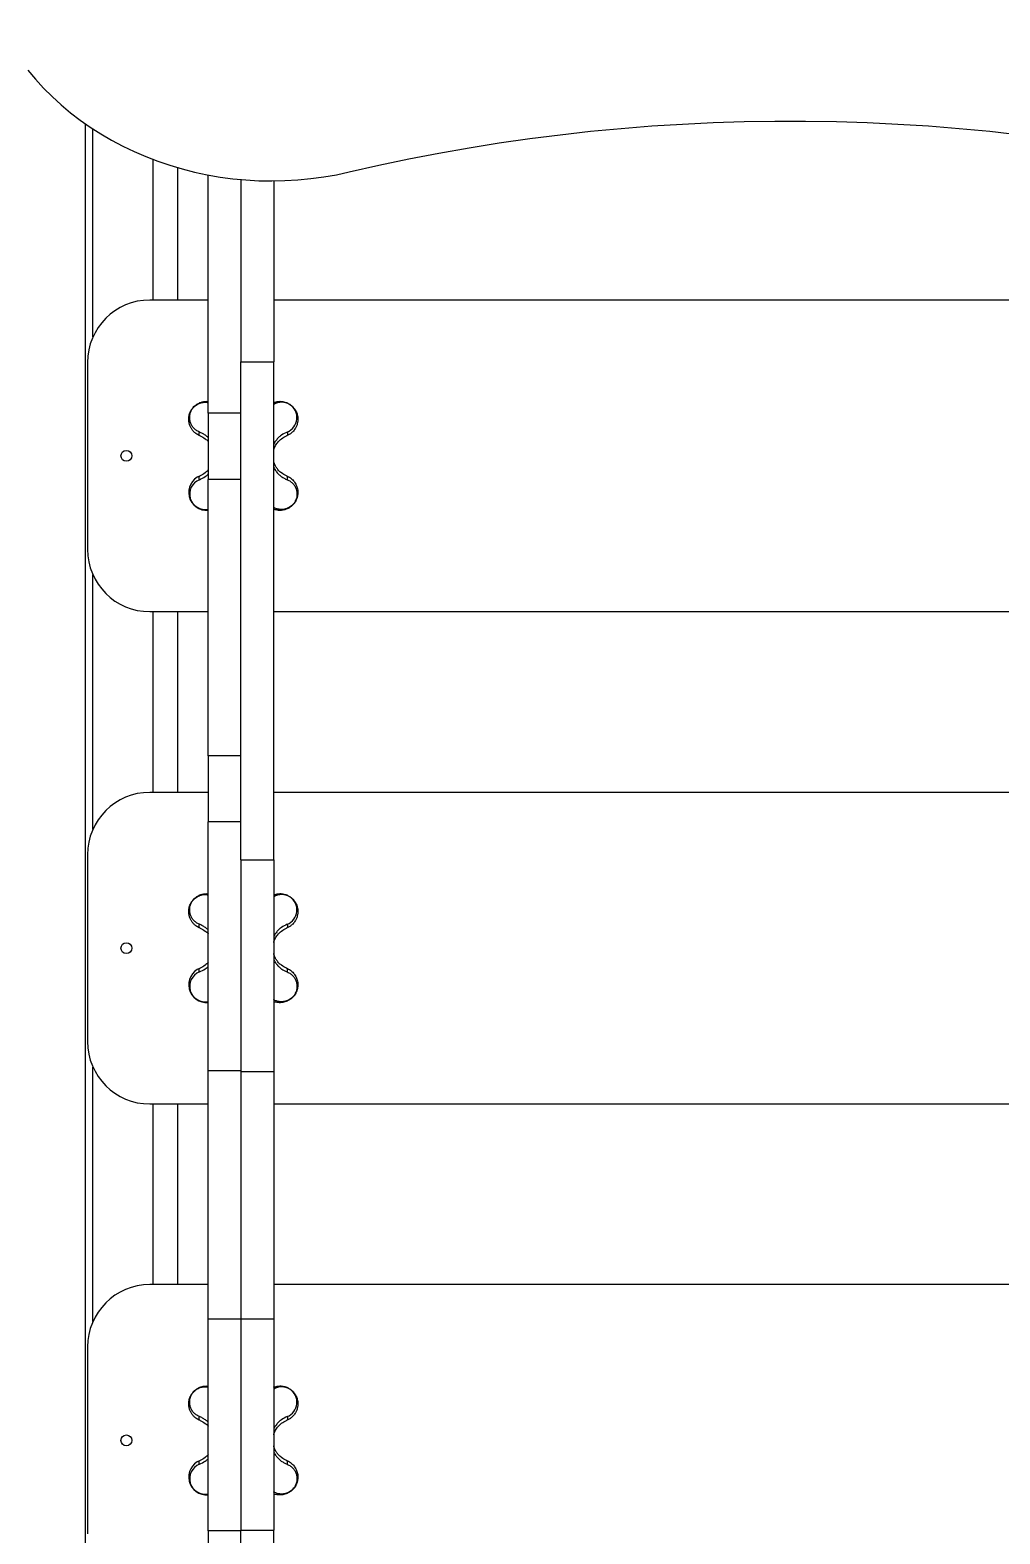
# Model space of a CAD drawing. Header units: millimetres. Extents: x -4714 to 4317, y -5309 to 4445.
# Drawn here: x -1679 to -1057, y 998 to 1963 of the extents above; entities that cross this region are included whole.
import ezdxf

# ---------------------------------------------------------------- set-up
doc = ezdxf.new("R2010")
doc.units = ezdxf.units.MM
doc.layers.add('DIKOM_РАЗМЕР_ЗОНА', color=7, linetype='Continuous')
doc.layers.add('DIKOM_РАЗМЕР_ОБЪЕКТА', color=7, linetype='Continuous')
doc.styles.add('style1', font='arial.ttf', dxfattribs={"width": 0.8})
doc.dimstyles.new('1-50', dxfattribs={"dimtxt": 300, "dimasz": 200, "dimexe": 100, "dimexo": 0, "dimgap": 100, "dimtad": 1, "dimtxsty": 'style1', "dimcen": 200, "dimclrd": 7, "dimclre": 7, "dimclrt": 7, "dimadec": 1, "dimazin": 2, "dimtfac": 1, "dimtmove": 0, "dimatfit": 2, "dimfxl": 0, "dimlwd": 25, "dimlwe": 18, "dimarcsym": 0})

# ---------------------------------------------------------------- blocks, each defined once
blk = doc.blocks.new('*D10')
at = {"layer": 'Defpoints', "color": 0, "transparency": 16777216}
for p in [(-1334.37, 2936.15), (2515.66, 2936.15), (919.63, -2455.27)]:
    blk.add_point(p, dxfattribs=at)
at = {"layer": 'DIKOM_РАЗМЕР_ОБЪЕКТА', "color": 7, "lineweight": 18, "transparency": 16777216}
for p, q in [((-1334.37, 2936.15), (2615.66, 2936.15)), ((919.63, -2455.27), (2615.66, -2455.27))]:
    blk.add_line(p, q, dxfattribs=at)
at = {"layer": 'DIKOM_РАЗМЕР_ОБЪЕКТА', "color": 7, "lineweight": 25, "transparency": 16777216}
blk.add_line((2515.66, -2255.27), (2515.66, 2736.15), dxfattribs=at)
at = {"layer": 'DIKOM_РАЗМЕР_ОБЪЕКТА', "color": 7, "transparency": 16777216}
for points in [[(2482.33, 2736.15), (2548.99, 2736.15), (2515.66, 2936.15)], [(2482.33, -2255.27), (2548.99, -2255.27), (2515.66, -2455.27)]]:
    blk.add_solid(points, dxfattribs=at)
at = {"layer": 'DIKOM_РАЗМЕР_ОБЪЕКТА', "color": 7, "transparency": 16777216, "insert": (2262.49, 113.05), "char_height": 300, "attachment_point": 5, "rotation": 90, "style": 'style1'}
blk.add_mtext('5400', dxfattribs=at)
blk = doc.blocks.new('*D11')
at = {"layer": 'Defpoints', "color": 0, "transparency": 16777216}
for p in [(-3233.94, 2386.83), (1916.13, -344.85), (1916.13, -3165.52)]:
    blk.add_point(p, dxfattribs=at)
at = {"layer": 'DIKOM_РАЗМЕР_ОБЪЕКТА', "color": 7, "lineweight": 18, "transparency": 16777216}
for p, q in [((-3233.94, 2386.83), (-3233.94, -3265.52)), ((1916.13, -344.85), (1916.13, -3265.52))]:
    blk.add_line(p, q, dxfattribs=at)
at = {"layer": 'DIKOM_РАЗМЕР_ОБЪЕКТА', "color": 7, "lineweight": 25, "transparency": 16777216}
blk.add_line((-3033.94, -3165.52), (1716.13, -3165.52), dxfattribs=at)
at = {"layer": 'DIKOM_РАЗМЕР_ОБЪЕКТА', "color": 7, "transparency": 16777216}
for points in [[(-3033.94, -3132.18), (-3033.94, -3198.85), (-3233.94, -3165.52)], [(1716.13, -3132.18), (1716.13, -3198.85), (1916.13, -3165.52)]]:
    blk.add_solid(points, dxfattribs=at)
at = {"layer": 'DIKOM_РАЗМЕР_ОБЪЕКТА', "color": 7, "transparency": 16777216, "insert": (-1591.87, -2912.35), "char_height": 300, "attachment_point": 5, "style": 'style1'}
blk.add_mtext('5150', dxfattribs=at)
blk = doc.blocks.new('*D13')
at = {"layer": 'Defpoints', "color": 0, "transparency": 16777216}
for p in [(-4713.98, 1562.97), (3408.13, -3354.85), (3408.13, -5209.38)]:
    blk.add_point(p, dxfattribs=at)
at = {"layer": 'DIKOM_РАЗМЕР_ЗОНА', "color": 7, "lineweight": 18, "transparency": 16777216}
for p, q in [((-4713.98, 1562.97), (-4713.98, -5309.38)), ((3408.13, -3354.85), (3408.13, -5309.38))]:
    blk.add_line(p, q, dxfattribs=at)
at = {"layer": 'DIKOM_РАЗМЕР_ЗОНА', "color": 7, "lineweight": 25, "transparency": 16777216}
blk.add_line((-4513.98, -5209.38), (3208.13, -5209.38), dxfattribs=at)
at = {"layer": 'DIKOM_РАЗМЕР_ЗОНА', "color": 7, "transparency": 16777216}
for points in [[(-4513.98, -5176.04), (-4513.98, -5242.71), (-4713.98, -5209.38)], [(3208.13, -5176.04), (3208.13, -5242.71), (3408.13, -5209.38)]]:
    blk.add_solid(points, dxfattribs=at)
at = {"layer": 'DIKOM_РАЗМЕР_ЗОНА', "color": 7, "transparency": 16777216, "insert": (-658.91, -4956.21), "char_height": 300, "attachment_point": 5, "style": 'style1'}
blk.add_mtext('8150', dxfattribs=at)

msp = doc.modelspace()

# ---------------------------------------------------------------- linework, layer by layer
at = {"color": 7, "linetype": 'Continuous', "lineweight": 15}
for p, q in [((-1643.868, 1902.849), (-1643.868, 504.312)), ((-1638.868, 1766.008), (-1638.868, 1899.457)), ((-1600.37, 1879.919), (-1600.37, 1789.645)), ((-1584.37, 1789.645), (-1584.37, 1874.588)), ((-1564.868, 1717.092), (-1564.868, 1869.935)), ((-1543.868, 1867.007), (-1543.868, 1750.063)), ((-1522.868, 1866.129), (-1522.868, 1750.063)), ((-1564.868, 1789.645), (-1602.368, 1789.645)), ((-864.868, 1789.645), (-1522.868, 1789.645)), ((-1642.368, 1749.645), (-1642.368, 1629.645)), ((-1543.868, 1750.063), (-1522.868, 1750.063)), ((-1543.868, 1430.285), (-1543.868, 1750.063)), ((-1522.868, 1430.285), (-1522.868, 1750.063)), ((-1565.868, 1724.645), (-1564.868, 1724.496)), ((-1543.868, 1717.092), (-1564.868, 1717.092)), ((-1564.868, 1717.092), (-1564.868, 1674.463)), ((-1543.868, 1674.463), (-1564.868, 1674.463)), ((-1564.868, 1497.102), (-1564.868, 1674.463)), ((-1638.868, 1450.008), (-1638.868, 1613.282)), ((-1602.368, 1589.645), (-1564.868, 1589.645)), ((-1600.37, 1589.645), (-1600.37, 1473.645)), ((-1584.37, 1473.645), (-1584.37, 1589.645)), ((-1522.868, 1589.645), (-864.868, 1589.645)), ((-1543.868, 1497.102), (-1564.868, 1497.102)), ((-1564.868, 1497.102), (-1564.868, 1454.642)), ((-1564.868, 1473.645), (-1602.368, 1473.645)), ((-864.868, 1473.645), (-1522.868, 1473.645)), ((-1543.868, 1454.642), (-1564.868, 1454.642)), ((-1564.868, 1294.899), (-1564.868, 1454.642)), ((-1642.368, 1433.645), (-1642.368, 1313.645)), ((-1543.868, 1430.285), (-1522.868, 1430.285)), ((-1543.868, 1430.285), (-1543.868, 1294.5)), ((-1522.868, 1430.285), (-1522.868, 1294.5)), ((-1565.868, 1408.645), (-1564.868, 1408.496)), ((-1638.868, 1134.008), (-1638.868, 1297.282)), ((-1543.868, 1294.899), (-1564.868, 1294.899)), ((-1564.868, 1135.404), (-1564.868, 1294.899)), ((-1543.868, 1294.5), (-1522.868, 1294.5)), ((-1543.868, 1294.5), (-1543.868, 1135.803)), ((-1522.868, 1294.5), (-1522.868, 1135.803)), ((-1602.368, 1273.645), (-1564.868, 1273.645)), ((-1600.37, 1273.645), (-1600.37, 1157.645)), ((-1584.37, 1157.645), (-1584.37, 1273.645)), ((-1522.868, 1273.645), (-864.868, 1273.645)), ((-1564.868, 1157.645), (-1602.368, 1157.645)), ((-864.868, 1157.645), (-1522.868, 1157.645)), ((-1543.868, 1135.404), (-1564.868, 1135.404)), ((-1564.868, 999.62), (-1564.868, 1135.404)), ((-1543.868, 1135.803), (-1522.868, 1135.803)), ((-1543.868, 1135.803), (-1543.868, 1000.086)), ((-1522.868, 1135.803), (-1522.868, 1000.086)), ((-1642.368, 1117.645), (-1642.368, 997.645)), ((-1565.868, 1092.645), (-1564.868, 1092.496)), ((-1543.868, 999.62), (-1564.868, 999.62)), ((-1564.868, 999.62), (-1564.868, 974.927)), ((-1543.868, 1000.086), (-1522.868, 1000.086)), ((-1543.868, 680.308), (-1543.868, 1000.086)), ((-1522.868, 680.308), (-1522.868, 1000.086))]:
    msp.add_line(p, q, dxfattribs=at)
at = {"color": 7, "linetype": 'Continuous', "lineweight": 15, "flags": 128}
for points in [[(-1680.622, 1937.242), (-1675.725, 1931.374), (-1670.535, 1925.699), (-1665.061, 1920.226), (-1659.315, 1914.968), (-1653.307, 1909.933), (-1647.049, 1905.132), (-1640.553, 1900.575), (-1633.833, 1896.269), (-1626.9, 1892.223), (-1619.768, 1888.445), (-1612.451, 1884.943), (-1604.964, 1881.723), (-1597.32, 1878.791), (-1589.535, 1876.153), (-1581.623, 1873.814), (-1573.6, 1871.779), (-1565.481, 1870.052), (-1557.283, 1868.635), (-1549.02, 1867.533), (-1540.71, 1866.746), (-1532.367, 1866.276), (-1524.009, 1866.125), (-1515.651, 1866.292), (-1507.31, 1866.778), (-1499.002, 1867.581), (-1490.742, 1868.699), (-1482.547, 1870.131), (-1474.433, 1871.874)], [(-1474.433, 1871.874), (-1455.326, 1876.205), (-1436.131, 1880.233), (-1416.854, 1883.956), (-1397.501, 1887.373), (-1378.08, 1890.483), (-1358.596, 1893.285), (-1339.056, 1895.778), (-1319.467, 1897.961), (-1299.835, 1899.834), (-1280.167, 1901.396), (-1260.469, 1902.646), (-1240.748, 1903.584), (-1221.011, 1904.209), (-1201.264, 1904.522), (-1181.513, 1904.522), (-1161.766, 1904.209), (-1142.028, 1903.584), (-1122.307, 1902.646), (-1102.61, 1901.396), (-1082.941, 1899.834), (-1063.309, 1897.961), (-1043.72, 1895.778)], [(-1570.083, 1702.445), (-1570.32, 1702.584), (-1570.515, 1702.796), (-1570.66, 1703.072), (-1570.75, 1703.4), (-1570.781, 1703.767), (-1570.75, 1704.157), (-1570.661, 1704.553), (-1570.515, 1704.939)], [(-1514.221, 1704.939), (-1514.076, 1704.553), (-1513.986, 1704.157), (-1513.955, 1703.767), (-1513.986, 1703.4), (-1514.076, 1703.072), (-1514.222, 1702.796), (-1514.417, 1702.584), (-1514.653, 1702.445)], [(-1570.515, 1674.351), (-1570.661, 1674.736), (-1570.75, 1675.132), (-1570.781, 1675.522), (-1570.75, 1675.889), (-1570.66, 1676.218), (-1570.515, 1676.494), (-1570.32, 1676.706), (-1570.083, 1676.844)], [(-1514.221, 1674.351), (-1514.076, 1674.736), (-1513.986, 1675.132), (-1513.955, 1675.522), (-1513.986, 1675.889), (-1514.076, 1676.218), (-1514.222, 1676.494), (-1514.417, 1676.706), (-1514.653, 1676.844)], [(-1570.083, 1386.445), (-1570.32, 1386.584), (-1570.515, 1386.796), (-1570.66, 1387.072), (-1570.75, 1387.4), (-1570.781, 1387.767), (-1570.75, 1388.157), (-1570.661, 1388.553), (-1570.515, 1388.939)], [(-1514.221, 1388.939), (-1514.076, 1388.553), (-1513.986, 1388.157), (-1513.955, 1387.767), (-1513.986, 1387.4), (-1514.076, 1387.072), (-1514.222, 1386.796), (-1514.417, 1386.584), (-1514.653, 1386.445)], [(-1570.515, 1358.351), (-1570.661, 1358.736), (-1570.75, 1359.132), (-1570.781, 1359.522), (-1570.75, 1359.889), (-1570.66, 1360.218), (-1570.515, 1360.494), (-1570.32, 1360.706), (-1570.083, 1360.844)], [(-1514.221, 1358.351), (-1514.076, 1358.736), (-1513.986, 1359.132), (-1513.955, 1359.522), (-1513.986, 1359.889), (-1514.076, 1360.218), (-1514.222, 1360.494), (-1514.417, 1360.706), (-1514.653, 1360.844)], [(-1570.083, 1070.445), (-1570.32, 1070.584), (-1570.515, 1070.796), (-1570.66, 1071.072), (-1570.75, 1071.4), (-1570.781, 1071.767), (-1570.75, 1072.157), (-1570.661, 1072.553), (-1570.515, 1072.939)], [(-1514.221, 1072.939), (-1514.076, 1072.553), (-1513.986, 1072.157), (-1513.955, 1071.767), (-1513.986, 1071.4), (-1514.076, 1071.072), (-1514.222, 1070.796), (-1514.417, 1070.584), (-1514.653, 1070.445)], [(-1570.515, 1042.351), (-1570.661, 1042.736), (-1570.75, 1043.132), (-1570.781, 1043.522), (-1570.75, 1043.889), (-1570.66, 1044.218), (-1570.515, 1044.494), (-1570.32, 1044.706), (-1570.083, 1044.844)], [(-1514.221, 1042.351), (-1514.076, 1042.736), (-1513.986, 1043.132), (-1513.955, 1043.522), (-1513.986, 1043.889), (-1514.076, 1044.218), (-1514.222, 1044.494), (-1514.417, 1044.706), (-1514.653, 1044.844)]]:
    msp.add_lwpolyline(points, dxfattribs=at)
at = {"color": 7, "linetype": 'Continuous', "lineweight": 15}
for centre in [(-1617.368, 1689.645), (-1617.368, 1373.645), (-1617.368, 1057.645)]:
    msp.add_circle(centre, 3.5, dxfattribs=at)
for centre, radius, start, end in [((-1602.368, 1749.645), 40, 90, 180), ((-1517.829, 1714.152), 9.894, 291.387729, 120.617114), ((-1565.881, 1666.15), 11.491, 111.453211, 275.055459), ((-1566.922, 1665.145), 9.881, 111.322422, 281.997834), ((-1602.368, 1629.645), 40, 180, 270), ((-1602.368, 1433.645), 40, 90, 180), ((-1517.829, 1398.152), 9.894, 291.38772, 120.617104), ((-1565.881, 1350.15), 11.491, 111.453229, 275.055424), ((-1566.922, 1349.145), 9.881, 111.322455, 281.997801), ((-1602.368, 1313.645), 40, 180, 270), ((-1602.368, 1117.645), 40, 90, 180), ((-1517.829, 1082.152), 9.894, 291.387642, 120.617182), ((-1565.881, 1034.15), 11.491, 111.453361, 275.055258), ((-1566.922, 1033.145), 9.881, 111.32231, 281.997995)]:
    msp.add_arc(centre, radius, start, end, dxfattribs=at)
for points, knots in [([(-1570.083, 1702.445), (-1570.459, 1702.607), (-1571.234, 1702.941), (-1572.322, 1703.599), (-1573.222, 1704.281), (-1573.955, 1704.954), (-1574.552, 1705.587), (-1575.137, 1706.315), (-1575.636, 1707.054), (-1576.092, 1707.855), (-1576.492, 1708.702), (-1576.812, 1709.575), (-1577.082, 1710.534), (-1577.28, 1711.562), (-1577.382, 1712.76), (-1577.36, 1713.99), (-1577.198, 1715.258), (-1576.877, 1716.559), (-1576.423, 1717.77), (-1575.867, 1718.864), (-1575.029, 1720.175), (-1573.939, 1721.408), (-1572.682, 1722.435), (-1571.709, 1723.073), (-1570.703, 1723.599), (-1569.377, 1724.135), (-1567.733, 1724.56), (-1566.488, 1724.617), (-1565.868, 1724.645)], [0, 0, 0, 0, 0.0390498, 0.0806687, 0.1248913, 0.1523649, 0.1823161, 0.21475, 0.2496658, 0.2759191, 0.3122195, 0.3487671, 0.3744225, 0.4175249, 0.4584534, 0.4985754, 0.541745, 0.5835351, 0.6240376, 0.6565926, 0.6867223, 0.7493456, 0.7799547, 0.8122321, 0.842266, 0.8750518, 0.9377587, 1, 1, 1, 1]), ([(-1570.515, 1704.939), (-1571.256, 1705.296), (-1572.738, 1706.012), (-1574.414, 1707.6), (-1575.683, 1709.425), (-1576.502, 1711.461), (-1576.867, 1713.661), (-1576.744, 1715.652), (-1576.309, 1717.316), (-1575.854, 1718.419), (-1575.372, 1719.295), (-1574.787, 1720.176), (-1573.892, 1721.232), (-1572.619, 1722.296), (-1571.287, 1723.077), (-1569.991, 1723.602), (-1568.334, 1724.02), (-1566.595, 1724.165), (-1565.37, 1723.911), (-1564.868, 1723.808)], [0, 0, 0, 0, 0.0854053, 0.1709892, 0.2562175, 0.3416786, 0.426496, 0.5121352, 0.5580047, 0.5978036, 0.6214982, 0.6434357, 0.6837997, 0.7267238, 0.769684, 0.8125481, 0.8555299, 0.940818, 1, 1, 1, 1]), ([(-1522.868, 1723.917), (-1522.801, 1723.945), (-1522.632, 1724.017), (-1522.424, 1724.082), (-1522.266, 1724.132), (-1521.16, 1724.469), (-1520.004, 1724.558), (-1518.868, 1724.645)], [0, 0, 0, 0, 0.0541211, 0.1369224, 0.1625515, 0.1776816, 1, 1, 1, 1]), ([(-1518.868, 1724.645), (-1518.439, 1724.631), (-1517.596, 1724.605), (-1516.311, 1724.381), (-1515.113, 1724.038), (-1514.025, 1723.594), (-1512.702, 1722.903), (-1511.403, 1721.96), (-1510.247, 1720.788), (-1509.498, 1719.847), (-1508.864, 1718.855), (-1508.309, 1717.76), (-1507.856, 1716.55), (-1507.537, 1715.252), (-1507.39, 1714.094), (-1507.356, 1713.049), (-1507.399, 1712.159), (-1507.513, 1711.25), (-1507.684, 1710.423), (-1507.931, 1709.553), (-1508.253, 1708.683), (-1508.648, 1707.848), (-1509.153, 1706.962), (-1509.77, 1706.074), (-1510.56, 1705.165), (-1511.588, 1704.202), (-1512.897, 1703.236), (-1514.086, 1702.7), (-1514.653, 1702.445)], [0, 0, 0, 0, 0.0431664, 0.084957, 0.125496, 0.1580528, 0.1878967, 0.2506254, 0.281738, 0.313562, 0.3437726, 0.376433, 0.4168623, 0.4585572, 0.501593, 0.5310802, 0.5637672, 0.5928944, 0.6263773, 0.6524854, 0.6884333, 0.7245853, 0.7502769, 0.796295, 0.8378933, 0.8750773, 0.9404504, 1, 1, 1, 1]), ([(-1564.868, 1701.203), (-1564.905, 1701.245), (-1565.47, 1701.9), (-1566.723, 1702.859), (-1568.576, 1704.1), (-1569.862, 1704.656), (-1570.515, 1704.939)], [0, 0, 0, 0, 0.0224463, 0.3480525, 0.6686396, 1, 1, 1, 1]), ([(-1570.083, 1702.445), (-1568.981, 1701.926), (-1567.538, 1701.248), (-1565.887, 1699.853), (-1565.231, 1699.237), (-1564.913, 1698.855), (-1564.868, 1698.801)], [0, 0, 0, 0, 0.6043639, 0.7909127, 0.9704927, 1, 1, 1, 1]), ([(-1514.221, 1704.939), (-1515.489, 1704.337), (-1517.405, 1703.426), (-1519.755, 1701.418), (-1521.334, 1699.588), (-1522.395, 1698.095), (-1522.803, 1697.138), (-1522.868, 1696.986)], [0, 0, 0, 0, 0.3836487, 0.5797873, 0.7701551, 0.9635646, 1, 1, 1, 1]), ([(-1522.868, 1693.298), (-1522.773, 1693.625), (-1522.539, 1694.426), (-1522.022, 1695.632), (-1521.326, 1696.908), (-1520.032, 1698.762), (-1517.81, 1700.939), (-1515.745, 1701.924), (-1514.653, 1702.445)], [0, 0, 0, 0, 0.0690605, 0.169425, 0.2731629, 0.3808633, 0.6724933, 1, 1, 1, 1]), ([(-1564.868, 1680.611), (-1565.517, 1679.908), (-1567.122, 1678.168), (-1568.978, 1677.339), (-1570.083, 1676.844)], [0, 0, 0, 0, 0.4040258, 1, 1, 1, 1]), ([(-1514.653, 1676.844), (-1515.754, 1677.366), (-1517.195, 1678.048), (-1518.853, 1679.43), (-1519.731, 1680.299), (-1520.722, 1681.47), (-1521.723, 1683.029), (-1522.527, 1684.699), (-1522.784, 1685.798), (-1522.868, 1686.16)], [0, 0, 0, 0, 0.3262901, 0.4270123, 0.5239631, 0.6173886, 0.7758998, 0.9262424, 1, 1, 1, 1]), ([(-1522.868, 1682.293), (-1522.816, 1682.17), (-1522.423, 1681.238), (-1521.371, 1679.753), (-1519.791, 1677.902), (-1518.025, 1676.41), (-1516.157, 1675.195), (-1514.874, 1674.635), (-1514.221, 1674.351)], [0, 0, 0, 0, 0.0293489, 0.2231798, 0.4174064, 0.611455, 0.8025228, 1, 1, 1, 1]), ([(-1570.515, 1674.351), (-1569.256, 1674.968), (-1567.353, 1675.9), (-1565.489, 1677.372), (-1564.911, 1678.038), (-1564.868, 1678.087)], [0, 0, 0, 0, 0.6444036, 0.9738605, 1, 1, 1, 1]), ([(-1514.653, 1676.844), (-1514.227, 1676.659), (-1513.346, 1676.275), (-1512.184, 1675.533), (-1511.106, 1674.667), (-1510.196, 1673.734), (-1509.374, 1672.679), (-1508.693, 1671.562), (-1508.137, 1670.345), (-1507.719, 1669.072), (-1507.461, 1667.792), (-1507.346, 1666.437), (-1507.386, 1665.11), (-1507.606, 1663.67), (-1508.007, 1662.26), (-1508.647, 1660.795), (-1509.524, 1659.363), (-1510.702, 1657.978), (-1511.851, 1657.001), (-1512.813, 1656.356), (-1513.756, 1655.82), (-1514.986, 1655.283), (-1516.331, 1654.901), (-1517.574, 1654.7), (-1518.648, 1654.631), (-1519.69, 1654.659), (-1520.754, 1654.785), (-1521.824, 1655.004), (-1522.529, 1655.254), (-1522.868, 1655.374)], [0, 0, 0, 0, 0.0388952, 0.0804562, 0.1189989, 0.1610772, 0.1976794, 0.2412876, 0.2816632, 0.3217207, 0.3653771, 0.401472, 0.4447109, 0.4822253, 0.5252574, 0.5628866, 0.6033498, 0.6438627, 0.6843418, 0.7040589, 0.7248543, 0.7625532, 0.8056845, 0.8375756, 0.869165, 0.8997012, 0.9306946, 0.9666339, 1, 1, 1, 1]), ([(-1514.221, 1674.351), (-1513.48, 1673.993), (-1511.998, 1673.277), (-1510.322, 1671.689), (-1509.053, 1669.864), (-1508.234, 1667.829), (-1507.87, 1665.629), (-1507.992, 1663.637), (-1508.427, 1661.974), (-1508.882, 1660.871), (-1509.364, 1659.995), (-1509.949, 1659.113), (-1510.844, 1658.058), (-1512.118, 1656.994), (-1513.449, 1656.212), (-1514.745, 1655.688), (-1516.404, 1655.266), (-1518.376, 1655.14), (-1520.557, 1655.541), (-1522.071, 1656.051), (-1522.768, 1656.551), (-1522.868, 1656.622)], [0, 0, 0, 0, 0.0758861, 0.1519292, 0.2276553, 0.3035899, 0.3789519, 0.4550442, 0.4958007, 0.5311619, 0.5522151, 0.5717068, 0.6075728, 0.645712, 0.6838809, 0.7219664, 0.7601566, 0.8359369, 0.9119843, 0.987438, 1, 1, 1, 1]), ([(-1570.083, 1386.445), (-1570.459, 1386.607), (-1571.234, 1386.941), (-1572.322, 1387.599), (-1573.222, 1388.281), (-1573.955, 1388.954), (-1574.552, 1389.588), (-1575.137, 1390.315), (-1575.636, 1391.054), (-1576.092, 1391.855), (-1576.492, 1392.702), (-1576.812, 1393.575), (-1577.082, 1394.534), (-1577.28, 1395.562), (-1577.382, 1396.76), (-1577.36, 1397.99), (-1577.198, 1399.258), (-1576.877, 1400.559), (-1576.423, 1401.77), (-1575.867, 1402.864), (-1575.029, 1404.175), (-1573.939, 1405.408), (-1572.682, 1406.435), (-1571.709, 1407.073), (-1570.703, 1407.599), (-1569.377, 1408.135), (-1567.733, 1408.56), (-1566.488, 1408.617), (-1565.868, 1408.645)], [0, 0, 0, 0, 0.0390498, 0.0806689, 0.1248913, 0.152365, 0.1823164, 0.2147499, 0.2496658, 0.2759193, 0.3122196, 0.3487671, 0.3744224, 0.4175252, 0.4584534, 0.4985754, 0.5417451, 0.583535, 0.6240376, 0.6565926, 0.6867225, 0.7493457, 0.779955, 0.8122322, 0.8422661, 0.8750518, 0.9377587, 1, 1, 1, 1]), ([(-1570.515, 1388.939), (-1571.256, 1389.296), (-1572.738, 1390.012), (-1574.414, 1391.6), (-1575.683, 1393.425), (-1576.502, 1395.461), (-1576.867, 1397.661), (-1576.744, 1399.652), (-1576.309, 1401.316), (-1575.854, 1402.419), (-1575.372, 1403.295), (-1574.787, 1404.176), (-1573.892, 1405.232), (-1572.619, 1406.296), (-1571.287, 1407.077), (-1569.991, 1407.602), (-1568.334, 1408.019), (-1566.595, 1408.165), (-1565.37, 1407.911), (-1564.868, 1407.808)], [0, 0, 0, 0, 0.0854052, 0.1709892, 0.2562176, 0.3416787, 0.4264961, 0.5121351, 0.5580051, 0.597804, 0.621498, 0.6434357, 0.6837996, 0.726724, 0.769684, 0.8125482, 0.8555299, 0.9408181, 1, 1, 1, 1]), ([(-1522.868, 1407.917), (-1522.801, 1407.945), (-1522.632, 1408.017), (-1522.424, 1408.082), (-1522.266, 1408.132), (-1521.16, 1408.469), (-1520.004, 1408.558), (-1518.868, 1408.645)], [0, 0, 0, 0, 0.0541208, 0.1369224, 0.1625515, 0.1776811, 1, 1, 1, 1]), ([(-1518.868, 1408.645), (-1518.439, 1408.631), (-1517.596, 1408.605), (-1516.311, 1408.381), (-1515.113, 1408.038), (-1514.025, 1407.594), (-1512.702, 1406.903), (-1511.403, 1405.96), (-1510.247, 1404.789), (-1509.498, 1403.847), (-1508.864, 1402.855), (-1508.309, 1401.76), (-1507.856, 1400.55), (-1507.537, 1399.252), (-1507.39, 1398.094), (-1507.356, 1397.049), (-1507.399, 1396.159), (-1507.513, 1395.25), (-1507.684, 1394.423), (-1507.931, 1393.553), (-1508.253, 1392.683), (-1508.648, 1391.848), (-1509.153, 1390.962), (-1509.77, 1390.074), (-1510.56, 1389.165), (-1511.588, 1388.202), (-1512.897, 1387.236), (-1514.086, 1386.7), (-1514.653, 1386.445)], [0, 0, 0, 0, 0.0431663, 0.084957, 0.125496, 0.1580529, 0.1878968, 0.2506252, 0.2817379, 0.3135617, 0.3437726, 0.3764331, 0.416862, 0.4585571, 0.5015927, 0.5310801, 0.5637672, 0.5928944, 0.6263772, 0.6524855, 0.6884335, 0.724585, 0.750277, 0.7962948, 0.8378934, 0.8750771, 0.9404502, 1, 1, 1, 1]), ([(-1564.868, 1385.203), (-1564.905, 1385.245), (-1565.47, 1385.9), (-1566.723, 1386.859), (-1568.576, 1388.1), (-1569.862, 1388.656), (-1570.515, 1388.939)], [0, 0, 0, 0, 0.0224463, 0.3480526, 0.6686395, 1, 1, 1, 1]), ([(-1570.083, 1386.445), (-1568.981, 1385.926), (-1567.538, 1385.248), (-1565.887, 1383.853), (-1565.231, 1383.237), (-1564.913, 1382.855), (-1564.868, 1382.801)], [0, 0, 0, 0, 0.6043627, 0.7909128, 0.9704933, 1, 1, 1, 1]), ([(-1514.221, 1388.939), (-1515.489, 1388.337), (-1517.405, 1387.426), (-1519.755, 1385.418), (-1521.334, 1383.588), (-1522.395, 1382.095), (-1522.803, 1381.138), (-1522.868, 1380.986)], [0, 0, 0, 0, 0.3836488, 0.5797869, 0.7701551, 0.9635641, 1, 1, 1, 1]), ([(-1522.868, 1377.298), (-1522.773, 1377.625), (-1522.539, 1378.426), (-1522.022, 1379.632), (-1521.326, 1380.908), (-1520.032, 1382.762), (-1517.81, 1384.939), (-1515.745, 1385.924), (-1514.653, 1386.445)], [0, 0, 0, 0, 0.0690618, 0.1694249, 0.2731631, 0.3808638, 0.6724941, 1, 1, 1, 1]), ([(-1570.515, 1358.351), (-1569.256, 1358.968), (-1567.353, 1359.9), (-1565.489, 1361.372), (-1564.911, 1362.038), (-1564.868, 1362.087)], [0, 0, 0, 0, 0.6444032, 0.9738593, 1, 1, 1, 1]), ([(-1564.868, 1364.611), (-1565.517, 1363.908), (-1567.122, 1362.168), (-1568.978, 1361.339), (-1570.083, 1360.844)], [0, 0, 0, 0, 0.4040243, 1, 1, 1, 1]), ([(-1514.653, 1360.844), (-1515.754, 1361.366), (-1517.195, 1362.048), (-1518.853, 1363.43), (-1519.731, 1364.299), (-1520.722, 1365.47), (-1521.723, 1367.029), (-1522.527, 1368.699), (-1522.784, 1369.798), (-1522.868, 1370.16)], [0, 0, 0, 0, 0.3262896, 0.4270125, 0.5239632, 0.6173887, 0.7758994, 0.9262424, 1, 1, 1, 1]), ([(-1522.868, 1366.293), (-1522.816, 1366.17), (-1522.423, 1365.238), (-1521.371, 1363.753), (-1519.791, 1361.902), (-1518.025, 1360.41), (-1516.157, 1359.195), (-1514.874, 1358.635), (-1514.221, 1358.351)], [0, 0, 0, 0, 0.0293484, 0.2231808, 0.417407, 0.6114552, 0.8025229, 1, 1, 1, 1]), ([(-1514.653, 1360.844), (-1514.227, 1360.659), (-1513.346, 1360.275), (-1512.184, 1359.533), (-1511.106, 1358.667), (-1510.196, 1357.734), (-1509.374, 1356.679), (-1508.693, 1355.562), (-1508.137, 1354.345), (-1507.719, 1353.072), (-1507.461, 1351.792), (-1507.346, 1350.437), (-1507.386, 1349.11), (-1507.606, 1347.67), (-1508.007, 1346.26), (-1508.647, 1344.795), (-1509.524, 1343.363), (-1510.702, 1341.978), (-1511.851, 1341.001), (-1512.813, 1340.356), (-1513.756, 1339.82), (-1514.986, 1339.283), (-1516.331, 1338.901), (-1517.574, 1338.7), (-1518.648, 1338.631), (-1519.69, 1338.659), (-1520.754, 1338.785), (-1521.824, 1339.004), (-1522.529, 1339.254), (-1522.868, 1339.374)], [0, 0, 0, 0, 0.038895, 0.0804563, 0.1189991, 0.1610772, 0.1976794, 0.2412876, 0.2816635, 0.3217208, 0.3653771, 0.4014717, 0.4447106, 0.4822253, 0.5252572, 0.5628864, 0.6033498, 0.643863, 0.6843419, 0.7040588, 0.7248544, 0.7625531, 0.8056845, 0.8375755, 0.869165, 0.8997012, 0.9306946, 0.9666339, 1, 1, 1, 1]), ([(-1514.221, 1358.351), (-1513.48, 1357.993), (-1511.998, 1357.277), (-1510.322, 1355.689), (-1509.053, 1353.864), (-1508.234, 1351.829), (-1507.87, 1349.629), (-1507.992, 1347.637), (-1508.427, 1345.974), (-1508.882, 1344.871), (-1509.364, 1343.995), (-1509.949, 1343.113), (-1510.844, 1342.058), (-1512.118, 1340.994), (-1513.449, 1340.212), (-1514.745, 1339.688), (-1516.404, 1339.266), (-1518.376, 1339.14), (-1520.557, 1339.541), (-1522.071, 1340.051), (-1522.768, 1340.551), (-1522.868, 1340.622)], [0, 0, 0, 0, 0.075886, 0.1519292, 0.2276553, 0.30359, 0.378952, 0.455044, 0.4958005, 0.5311623, 0.5522149, 0.5717069, 0.6075729, 0.6457121, 0.6838808, 0.7219666, 0.7601567, 0.835937, 0.9119844, 0.9874382, 1, 1, 1, 1]), ([(-1570.083, 1070.445), (-1570.459, 1070.607), (-1571.234, 1070.941), (-1572.322, 1071.599), (-1573.222, 1072.281), (-1573.955, 1072.954), (-1574.552, 1073.588), (-1575.137, 1074.315), (-1575.636, 1075.054), (-1576.092, 1075.855), (-1576.492, 1076.702), (-1576.812, 1077.575), (-1577.082, 1078.534), (-1577.28, 1079.562), (-1577.382, 1080.76), (-1577.36, 1081.99), (-1577.198, 1083.258), (-1576.877, 1084.559), (-1576.423, 1085.77), (-1575.867, 1086.864), (-1575.029, 1088.175), (-1573.939, 1089.408), (-1572.682, 1090.435), (-1571.709, 1091.073), (-1570.703, 1091.599), (-1569.377, 1092.135), (-1567.733, 1092.56), (-1566.488, 1092.617), (-1565.868, 1092.645)], [0, 0, 0, 0, 0.0390498, 0.0806686, 0.124891, 0.1523651, 0.1823165, 0.2147495, 0.249666, 0.2759195, 0.3122198, 0.3487668, 0.3744221, 0.4175255, 0.4584531, 0.4985751, 0.5417448, 0.5835353, 0.6240373, 0.6565923, 0.6867228, 0.7493455, 0.7799552, 0.8122321, 0.842266, 0.875052, 0.9377587, 1, 1, 1, 1]), ([(-1570.515, 1072.939), (-1571.256, 1073.296), (-1572.738, 1074.012), (-1574.414, 1075.6), (-1575.683, 1077.425), (-1576.502, 1079.461), (-1576.867, 1081.661), (-1576.744, 1083.652), (-1576.309, 1085.316), (-1575.854, 1086.419), (-1575.372, 1087.295), (-1574.787, 1088.176), (-1573.892, 1089.232), (-1572.619, 1090.296), (-1571.287, 1091.077), (-1569.991, 1091.602), (-1568.334, 1092.02), (-1566.595, 1092.165), (-1565.37, 1091.911), (-1564.868, 1091.808)], [0, 0, 0, 0, 0.0854054, 0.1709891, 0.2562179, 0.3416785, 0.4264959, 0.5121349, 0.5580054, 0.5978043, 0.6214977, 0.6434359, 0.6837993, 0.7267242, 0.7696842, 0.8125482, 0.85553, 0.9408181, 1, 1, 1, 1]), ([(-1522.868, 1091.917), (-1522.801, 1091.945), (-1522.632, 1092.017), (-1522.424, 1092.082), (-1522.266, 1092.131), (-1521.16, 1092.47), (-1520.004, 1092.558), (-1518.868, 1092.645)], [0, 0, 0, 0, 0.0541207, 0.1369235, 0.1625515, 0.1776821, 1, 1, 1, 1]), ([(-1518.868, 1092.645), (-1518.439, 1092.631), (-1517.596, 1092.605), (-1516.311, 1092.381), (-1515.113, 1092.038), (-1514.025, 1091.594), (-1512.702, 1090.903), (-1511.403, 1089.96), (-1510.247, 1088.788), (-1509.498, 1087.847), (-1508.864, 1086.855), (-1508.309, 1085.76), (-1507.856, 1084.55), (-1507.537, 1083.252), (-1507.39, 1082.094), (-1507.356, 1081.049), (-1507.399, 1080.159), (-1507.513, 1079.25), (-1507.684, 1078.423), (-1507.931, 1077.553), (-1508.253, 1076.683), (-1508.648, 1075.848), (-1509.153, 1074.962), (-1509.77, 1074.074), (-1510.56, 1073.165), (-1511.588, 1072.202), (-1512.897, 1071.236), (-1514.086, 1070.7), (-1514.653, 1070.445)], [0, 0, 0, 0, 0.0431663, 0.0849571, 0.1254959, 0.1580528, 0.1878971, 0.2506255, 0.2817381, 0.313562, 0.3437729, 0.3764327, 0.4168616, 0.4585574, 0.501593, 0.5310803, 0.5637674, 0.5928946, 0.6263769, 0.6524857, 0.6884333, 0.7245853, 0.7502772, 0.7962951, 0.8378932, 0.8750777, 0.9404505, 1, 1, 1, 1]), ([(-1564.868, 1069.203), (-1564.905, 1069.245), (-1565.47, 1069.9), (-1566.723, 1070.859), (-1568.576, 1072.1), (-1569.862, 1072.656), (-1570.515, 1072.939)], [0, 0, 0, 0, 0.0224463, 0.3480544, 0.6686396, 1, 1, 1, 1]), ([(-1514.221, 1072.939), (-1515.489, 1072.337), (-1517.405, 1071.426), (-1519.755, 1069.418), (-1521.334, 1067.588), (-1522.395, 1066.095), (-1522.803, 1065.138), (-1522.868, 1064.986)], [0, 0, 0, 0, 0.3836479, 0.579787, 0.7701551, 0.9635641, 1, 1, 1, 1]), ([(-1570.083, 1070.445), (-1568.981, 1069.926), (-1567.538, 1069.248), (-1565.887, 1067.853), (-1565.231, 1067.237), (-1564.913, 1066.855), (-1564.868, 1066.801)], [0, 0, 0, 0, 0.6043616, 0.7909132, 0.9704934, 1, 1, 1, 1]), ([(-1522.868, 1061.298), (-1522.773, 1061.625), (-1522.539, 1062.426), (-1522.022, 1063.632), (-1521.326, 1064.908), (-1520.032, 1066.762), (-1517.81, 1068.939), (-1515.745, 1069.924), (-1514.653, 1070.445)], [0, 0, 0, 0, 0.0690619, 0.1694234, 0.2731616, 0.3808638, 0.6724931, 1, 1, 1, 1]), ([(-1514.653, 1044.844), (-1515.754, 1045.366), (-1517.195, 1046.048), (-1518.853, 1047.43), (-1519.731, 1048.299), (-1520.722, 1049.47), (-1521.723, 1051.029), (-1522.527, 1052.699), (-1522.784, 1053.798), (-1522.868, 1054.16)], [0, 0, 0, 0, 0.3262894, 0.4270112, 0.5239619, 0.6173874, 0.7758994, 0.9262407, 1, 1, 1, 1]), ([(-1570.515, 1042.351), (-1569.256, 1042.968), (-1567.353, 1043.9), (-1565.489, 1045.372), (-1564.911, 1046.038), (-1564.868, 1046.087)], [0, 0, 0, 0, 0.6444034, 0.973857, 1, 1, 1, 1]), ([(-1564.868, 1048.611), (-1565.517, 1047.908), (-1567.122, 1046.168), (-1568.978, 1045.339), (-1570.083, 1044.844)], [0, 0, 0, 0, 0.4040243, 1, 1, 1, 1]), ([(-1522.868, 1050.293), (-1522.816, 1050.17), (-1522.423, 1049.238), (-1521.371, 1047.753), (-1519.791, 1045.902), (-1518.024, 1044.41), (-1516.157, 1043.195), (-1514.874, 1042.635), (-1514.221, 1042.351)], [0, 0, 0, 0, 0.0293502, 0.2231823, 0.4174082, 0.6114549, 0.8025232, 1, 1, 1, 1]), ([(-1514.653, 1044.844), (-1514.227, 1044.659), (-1513.346, 1044.275), (-1512.184, 1043.533), (-1511.106, 1042.667), (-1510.196, 1041.734), (-1509.374, 1040.679), (-1508.693, 1039.562), (-1508.137, 1038.345), (-1507.719, 1037.072), (-1507.461, 1035.792), (-1507.346, 1034.437), (-1507.386, 1033.11), (-1507.606, 1031.67), (-1508.007, 1030.26), (-1508.647, 1028.795), (-1509.524, 1027.363), (-1510.702, 1025.978), (-1511.851, 1025.001), (-1512.813, 1024.356), (-1513.756, 1023.82), (-1514.986, 1023.283), (-1516.331, 1022.901), (-1517.574, 1022.7), (-1518.648, 1022.631), (-1519.69, 1022.658), (-1520.754, 1022.785), (-1521.824, 1023.004), (-1522.529, 1023.254), (-1522.868, 1023.374)], [0, 0, 0, 0, 0.0388955, 0.0804561, 0.1189993, 0.161077, 0.1976793, 0.2412878, 0.2816633, 0.3217205, 0.3653774, 0.401472, 0.4447109, 0.482225, 0.5252569, 0.5628861, 0.60335, 0.6438633, 0.6843421, 0.7040586, 0.7248543, 0.762553, 0.8056845, 0.8375756, 0.8691649, 0.8997011, 0.9306946, 0.9666339, 1, 1, 1, 1]), ([(-1514.221, 1042.351), (-1513.48, 1041.993), (-1511.998, 1041.277), (-1510.322, 1039.689), (-1509.053, 1037.864), (-1508.234, 1035.829), (-1507.87, 1033.629), (-1507.992, 1031.637), (-1508.427, 1029.974), (-1508.882, 1028.871), (-1509.364, 1027.995), (-1509.949, 1027.113), (-1510.844, 1026.058), (-1512.118, 1024.994), (-1513.449, 1024.212), (-1514.745, 1023.688), (-1516.404, 1023.266), (-1518.376, 1023.14), (-1520.557, 1023.541), (-1522.071, 1024.051), (-1522.768, 1024.551), (-1522.868, 1024.622)], [0, 0, 0, 0, 0.0758858, 0.1519293, 0.2276551, 0.3035902, 0.3789522, 0.4550443, 0.4958008, 0.5311621, 0.5522152, 0.5717068, 0.6075732, 0.645712, 0.6838808, 0.7219668, 0.7601568, 0.8359371, 0.9119846, 0.9874384, 1, 1, 1, 1])]:
    msp.add_open_spline(points, degree=3, knots=knots, dxfattribs=at)

# ---------------------------------------------------------------- dimensions: what is measured, and where the dimension line sits
at = {"layer": 'DIKOM_РАЗМЕР_ЗОНА', "color": 3}
dim = msp.add_linear_dim(base=(3408.132, -5209.378), p1=(-4713.981, 1562.972), p2=(3408.132, -3354.848), text='8150', dimstyle='1-50', dxfattribs=at)
dim.commit()
dim.dimension.update_dxf_attribs({"geometry": '*D13', "text_midpoint": (-658.906, -5209.378), "dimtype": 160})
at = {"layer": 'DIKOM_РАЗМЕР_ОБЪЕКТА'}
dim = msp.add_linear_dim(base=(2515.658, 2936.152), p1=(919.632, -2455.271), p2=(-1334.368, 2936.152), angle=90, text='5400', dimstyle='1-50', dxfattribs=at)
dim.commit()
dim.dimension.update_dxf_attribs({"geometry": '*D10', "text_midpoint": (2515.658, 113.052), "dimtype": 160})
dim = msp.add_linear_dim(base=(1916.132, -3165.518), p1=(-3233.943, 2386.826), p2=(1916.132, -344.849), text='5150', dimstyle='1-50', dxfattribs=at)
dim.commit()
dim.dimension.update_dxf_attribs({"geometry": '*D11', "text_midpoint": (-1591.868, -3165.518), "dimtype": 160})

doc.saveas('drawing.dxf')
